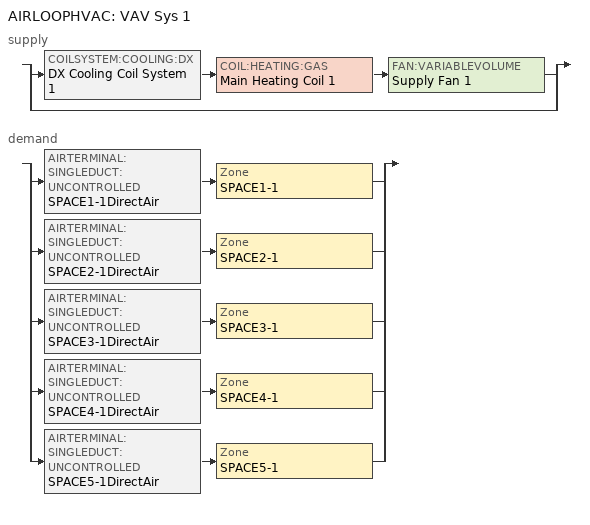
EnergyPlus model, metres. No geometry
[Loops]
AIRLOOPHVAC 'VAV Sys 1'
 supply: split
  | COILSYSTEM:COOLING:DX 'DX Cooling Coil System 1' > COIL:HEATING:GAS 'Main Heating Coil 1' > FAN:VARIABLEVOLUME 'Supply Fan 1'
  | bypass
 demand: split
  | AIRTERMINAL:SINGLEDUCT:UNCONTROLLED 'SPACE1-1DirectAir' > Zone 'SPACE1-1'
  | AIRTERMINAL:SINGLEDUCT:UNCONTROLLED 'SPACE2-1DirectAir' > Zone 'SPACE2-1'
  | AIRTERMINAL:SINGLEDUCT:UNCONTROLLED 'SPACE3-1DirectAir' > Zone 'SPACE3-1'
  | AIRTERMINAL:SINGLEDUCT:UNCONTROLLED 'SPACE4-1DirectAir' > Zone 'SPACE4-1'
  | AIRTERMINAL:SINGLEDUCT:UNCONTROLLED 'SPACE5-1DirectAir' > Zone 'SPACE5-1'
[AIRTERMINAL:SINGLEDUCT:UNCONTROLLED] Maximum Air Flow Rate=autosize
SPACE1-1DirectAir; SPACE2-1DirectAir; SPACE3-1DirectAir; SPACE4-1DirectAir; SPACE5-1DirectAir
[Zone equipment]
SPACE1-1: SPACE1-1DirectAir
SPACE2-1: SPACE2-1DirectAir
SPACE3-1: SPACE3-1DirectAir
SPACE4-1: SPACE4-1DirectAir
SPACE5-1: SPACE5-1DirectAir
[FAN:VARIABLEVOLUME]
Supply Fan 1: Fan Efficiency=0.7; Fan Power Minimum Flow Rate Input Method=Fraction; Fan Power Minimum Flow Fraction=0.25; Motor Efficiency=0.9; Motor In Airstream Fraction=1; EndUse Subcategory=General
[COIL:HEATING:GAS]
Main Heating Coil 1: Gas Burner Efficiency=0.8
[COILSYSTEM:COOLING:DX]
DX Cooling Coil System 1: Dehumidification Control Type=None; Run on Sensible Load=Yes; Run on Latent Load=No; Use DOAS DX Cooling Coil=No; DOAS DX Cooling Coil Leaving Minimum Air Temperature=2
[AIRLOOPHVAC]
VAV Sys 1: Design Supply Air Flow Rate=0
